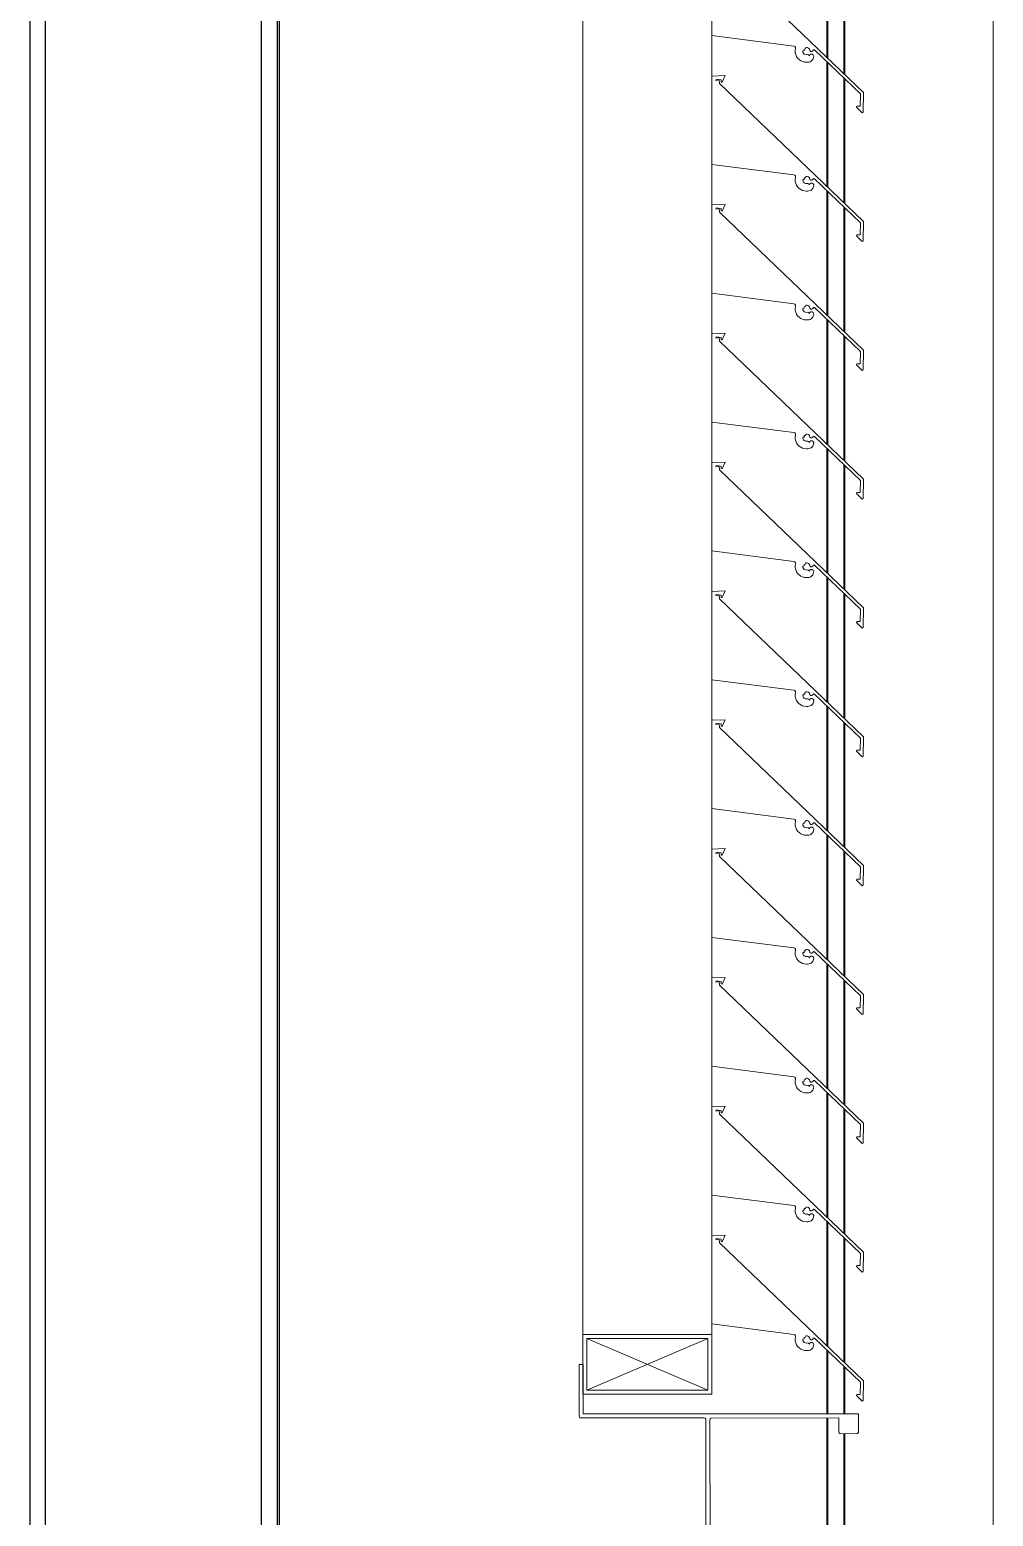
# Model space of a CAD drawing. Header units: millimetres. Extents: x -220592 to 404889, y -217665 to 38245.
# Drawn here: x 36473 to 36960, y -34621 to -33871 of the extents above; entities that cross this region are included whole.
import ezdxf

# ---------------------------------------------------------------- set-up
doc = ezdxf.new("R2010")
doc.units = ezdxf.units.MM
doc.set_wipeout_variables(frame=1)
doc.linetypes.add('XKITLINE00', pattern=[0])
for name, color, linetype in [('000 - 0_HIDE_OBJ_FRAMING_DEF_SUB_1', 7, 'Continuous'), ('000 - STRUCTURE_STEEL_FRAMING_SUB_COLOR_1', 7, 'Continuous'), ('000 - STRUCTURE_STEEL_FRAMING_SUB_COLOR_2', 7, 'Continuous'), ('000 - STRUCTURE_STEEL_FRAMING_WIPEOUT_', 7, 'Continuous')]:
    doc.layers.add(name, color=color, linetype=linetype)
doc.layers.add('Part', color=7, linetype='Continuous', lineweight=0)

# ---------------------------------------------------------------- blocks, each defined once
blk = doc.blocks.new('*A14417')
at = {"layer": 'Part', "color": 7, "linetype": 'XKITLINE00', "lineweight": 0}
for p, q in [((-81.668236, 173.956123), (-81.668243, 173.510453)), ((-81.60055, 173.958745), (-81.668236, 173.956123)), ((-81.648356, 173.934428), (-81.64632, 173.941001)), ((-81.63134, 173.937332), (-81.648356, 173.934428)), ((-81.64632, 173.941001), (-81.621337, 173.937861)), ((-81.628443, 173.918789), (-81.63134, 173.937332)), ((-81.621337, 173.937861), (-81.621208, 173.92567)), ((-81.621208, 173.92567), (-81.616085, 173.925258)), ((-81.616085, 173.925258), (-81.60055, 173.958745)), ((-80.903321, 173.222543), (-81.628443, 173.918789)), ((-81.668243, 173.510453), (-81.254237, 173.457423)), ((-81.254237, 173.457423), (-81.249162, 173.455233)), ((-81.249162, 173.455233), (-81.246025, 173.450681)), ((-81.245786, 173.445159), (-81.247272, 173.435025)), ((-81.247272, 173.435025), (-81.246897, 173.424789)), ((-81.246897, 173.424789), (-81.244674, 173.41479)), ((-81.246025, 173.450681), (-81.245786, 173.445159)), ((-81.244674, 173.41479), (-81.240676, 173.40536)), ((-81.240676, 173.40536), (-81.235036, 173.39681)), ((-81.209279, 173.433625), (-81.201573, 173.434731)), ((-81.20871, 173.427141), (-81.209279, 173.433625)), ((-81.205908, 173.421267), (-81.20871, 173.427141)), ((-81.201226, 173.416745), (-81.205908, 173.421267)), ((-81.202743, 173.441791), (-81.195578, 173.442735)), ((-81.201573, 173.434731), (-81.202743, 173.441791)), ((-81.195258, 173.414147), (-81.201226, 173.416745)), ((-81.195578, 173.442735), (-81.193256, 173.450125)), ((-81.188758, 173.413803), (-81.195258, 173.414147)), ((-81.193256, 173.450125), (-81.186584, 173.449703)), ((-81.18284, 173.414708), (-81.188758, 173.413803)), ((-81.186584, 173.449703), (-81.180508, 173.446913)), ((-81.178029, 173.412301), (-81.18284, 173.414708)), ((-81.180508, 173.446913), (-81.175841, 173.442126)), ((-81.175999, 173.40732), (-81.178029, 173.412301)), ((-81.173057, 173.412792), (-81.175999, 173.40732)), ((-81.175841, 173.442126), (-81.172727, 173.434553)), ((-81.1679, 173.41601), (-81.173057, 173.412792)), ((-81.172727, 173.434553), (-81.168544, 173.430396)), ((-81.168544, 173.430396), (-81.16265, 173.43019)), ((-81.161823, 173.415998), (-81.1679, 173.41601)), ((-81.16265, 173.43019), (-81.158186, 173.434044)), ((-81.156679, 173.412761), (-81.161823, 173.415998)), ((-81.158186, 173.434044), (-81.154531, 173.438671)), ((-81.154039, 173.407287), (-81.156679, 173.412761)), ((-81.154535, 173.399517), (-81.154039, 173.407287)), ((-81.154531, 173.438671), (-81.149372, 173.437579)), ((-81.149372, 173.437579), (-80.918356, 173.216176)), ((-81.235036, 173.39681), (-81.22794, 173.389423)), ((-81.22794, 173.389423), (-81.219624, 173.383445)), ((-81.219624, 173.383445), (-81.210361, 173.379072)), ((-81.210361, 173.379072), (-81.20046, 173.376449)), ((-81.20046, 173.376449), (-81.190247, 173.375664)), ((-81.190247, 173.375664), (-81.183448, 173.375762)), ((-81.183448, 173.375762), (-81.17772, 173.376398)), ((-81.17772, 173.376398), (-81.172219, 173.378117)), ((-81.172219, 173.378117), (-81.167149, 173.380857)), ((-81.167149, 173.380857), (-81.162695, 173.384515)), ((-81.162695, 173.384515), (-81.159024, 173.388958)), ((-81.159024, 173.388958), (-81.15627, 173.394021)), ((-81.15627, 173.394021), (-81.154535, 173.399517)), ((-80.918356, 173.216176), (-80.918699, 173.15483)), ((-80.903874, 173.123392), (-80.903321, 173.222543)), ((-80.936119, 173.154733), (-80.937204, 173.149812)), ((-80.937204, 173.149812), (-80.908555, 173.120923)), ((-80.918699, 173.15483), (-80.936119, 173.154733)), ((-80.908555, 173.120923), (-80.903874, 173.123392))]:
    blk.add_line(p, q, dxfattribs=at)
blk = doc.blocks.new('*A14418')
at = {"layer": 'Part', "color": 7, "linetype": 'XKITLINE00', "lineweight": 0}
for p, q in [((-81.668236, 174.606123), (-81.668243, 174.160453)), ((-81.60055, 174.608745), (-81.668236, 174.606123)), ((-81.616085, 174.575258), (-81.60055, 174.608745)), ((-81.648356, 174.584428), (-81.64632, 174.591001)), ((-81.63134, 174.587332), (-81.648356, 174.584428)), ((-81.64632, 174.591001), (-81.621337, 174.587861)), ((-81.628443, 174.568789), (-81.63134, 174.587332)), ((-80.903321, 173.872543), (-81.628443, 174.568789)), ((-81.621337, 174.587861), (-81.621208, 174.57567)), ((-81.621208, 174.57567), (-81.616085, 174.575258)), ((-81.668243, 174.160453), (-81.254237, 174.107423)), ((-81.254237, 174.107423), (-81.249162, 174.105233)), ((-81.249162, 174.105233), (-81.246025, 174.100681)), ((-81.245786, 174.095159), (-81.247272, 174.085025)), ((-81.247272, 174.085025), (-81.246897, 174.074789)), ((-81.246025, 174.100681), (-81.245786, 174.095159)), ((-81.209279, 174.083625), (-81.201573, 174.084731)), ((-81.20871, 174.077141), (-81.209279, 174.083625)), ((-81.205908, 174.071267), (-81.20871, 174.077141)), ((-81.202743, 174.091791), (-81.195578, 174.092735)), ((-81.201573, 174.084731), (-81.202743, 174.091791)), ((-81.195578, 174.092735), (-81.193256, 174.100125)), ((-81.193256, 174.100125), (-81.186584, 174.099703)), ((-81.186584, 174.099703), (-81.180508, 174.096913)), ((-81.180508, 174.096913), (-81.175841, 174.092126)), ((-81.175841, 174.092126), (-81.172727, 174.084553)), ((-81.172727, 174.084553), (-81.168544, 174.080396)), ((-81.168544, 174.080396), (-81.16265, 174.08019)), ((-81.16265, 174.08019), (-81.158186, 174.084044)), ((-81.158186, 174.084044), (-81.154531, 174.088671)), ((-81.154531, 174.088671), (-81.149372, 174.087579)), ((-81.149372, 174.087579), (-80.918356, 173.866176)), ((-81.246897, 174.074789), (-81.244674, 174.06479)), ((-81.244674, 174.06479), (-81.240676, 174.05536)), ((-81.240676, 174.05536), (-81.235036, 174.04681)), ((-81.235036, 174.04681), (-81.22794, 174.039423)), ((-81.22794, 174.039423), (-81.219624, 174.033445)), ((-81.219624, 174.033445), (-81.210361, 174.029072)), ((-81.210361, 174.029072), (-81.20046, 174.026449)), ((-81.201226, 174.066745), (-81.205908, 174.071267)), ((-81.195258, 174.064147), (-81.201226, 174.066745)), ((-81.20046, 174.026449), (-81.190247, 174.025664)), ((-81.188758, 174.063803), (-81.195258, 174.064147)), ((-81.190247, 174.025664), (-81.183448, 174.025762)), ((-81.18284, 174.064708), (-81.188758, 174.063803)), ((-81.183448, 174.025762), (-81.17772, 174.026398)), ((-81.178029, 174.062301), (-81.18284, 174.064708)), ((-81.175999, 174.05732), (-81.178029, 174.062301)), ((-81.17772, 174.026398), (-81.172219, 174.028117)), ((-81.173057, 174.062792), (-81.175999, 174.05732)), ((-81.1679, 174.06601), (-81.173057, 174.062792)), ((-81.172219, 174.028117), (-81.167149, 174.030857)), ((-81.161823, 174.065998), (-81.1679, 174.06601)), ((-81.167149, 174.030857), (-81.162695, 174.034515)), ((-81.162695, 174.034515), (-81.159024, 174.038958)), ((-81.156679, 174.062761), (-81.161823, 174.065998)), ((-81.159024, 174.038958), (-81.15627, 174.044021)), ((-81.154039, 174.057287), (-81.156679, 174.062761)), ((-81.15627, 174.044021), (-81.154535, 174.049517)), ((-81.154535, 174.049517), (-81.154039, 174.057287)), ((-80.918356, 173.866176), (-80.918699, 173.80483)), ((-80.903874, 173.773392), (-80.903321, 173.872543)), ((-80.936119, 173.804733), (-80.937204, 173.799812)), ((-80.937204, 173.799812), (-80.908555, 173.770923)), ((-80.918699, 173.80483), (-80.936119, 173.804733)), ((-80.908555, 173.770923), (-80.903874, 173.773392))]:
    blk.add_line(p, q, dxfattribs=at)
blk = doc.blocks.new('*A14419')
at = {"layer": 'Part', "color": 7, "linetype": 'XKITLINE00', "lineweight": 0}
for p, q in [((-81.668236, 175.256123), (-81.668243, 174.810453)), ((-81.60055, 175.258745), (-81.668236, 175.256123)), ((-81.648356, 175.234428), (-81.64632, 175.241001)), ((-81.63134, 175.237332), (-81.648356, 175.234428)), ((-81.64632, 175.241001), (-81.621337, 175.237861)), ((-81.628443, 175.218789), (-81.63134, 175.237332)), ((-80.903321, 174.522543), (-81.628443, 175.218789)), ((-81.621337, 175.237861), (-81.621208, 175.22567)), ((-81.621208, 175.22567), (-81.616085, 175.225258)), ((-81.616085, 175.225258), (-81.60055, 175.258745)), ((-81.668243, 174.810453), (-81.254237, 174.757423)), ((-81.254237, 174.757423), (-81.249162, 174.755233)), ((-81.249162, 174.755233), (-81.246025, 174.750681)), ((-81.246025, 174.750681), (-81.245786, 174.745159)), ((-81.195578, 174.742735), (-81.193256, 174.750125)), ((-81.193256, 174.750125), (-81.186584, 174.749703)), ((-81.245786, 174.745159), (-81.247272, 174.735025)), ((-81.247272, 174.735025), (-81.246897, 174.724789)), ((-81.246897, 174.724789), (-81.244674, 174.71479)), ((-81.244674, 174.71479), (-81.240676, 174.70536)), ((-81.240676, 174.70536), (-81.235036, 174.69681)), ((-81.235036, 174.69681), (-81.22794, 174.689423)), ((-81.22794, 174.689423), (-81.219624, 174.683445)), ((-81.219624, 174.683445), (-81.210361, 174.679072)), ((-81.210361, 174.679072), (-81.20046, 174.676449)), ((-81.209279, 174.733625), (-81.201573, 174.734731)), ((-81.20871, 174.727141), (-81.209279, 174.733625)), ((-81.205908, 174.721267), (-81.20871, 174.727141)), ((-81.201226, 174.716745), (-81.205908, 174.721267)), ((-81.202743, 174.741791), (-81.195578, 174.742735)), ((-81.201573, 174.734731), (-81.202743, 174.741791)), ((-81.195258, 174.714147), (-81.201226, 174.716745)), ((-81.20046, 174.676449), (-81.190247, 174.675664)), ((-81.188758, 174.713803), (-81.195258, 174.714147)), ((-81.190247, 174.675664), (-81.183448, 174.675762)), ((-81.18284, 174.714708), (-81.188758, 174.713803)), ((-81.186584, 174.749703), (-81.180508, 174.746913)), ((-81.183448, 174.675762), (-81.17772, 174.676398)), ((-81.178029, 174.712301), (-81.18284, 174.714708)), ((-81.180508, 174.746913), (-81.175841, 174.742126)), ((-81.175999, 174.70732), (-81.178029, 174.712301)), ((-81.17772, 174.676398), (-81.172219, 174.678117)), ((-81.173057, 174.712792), (-81.175999, 174.70732)), ((-81.175841, 174.742126), (-81.172727, 174.734553)), ((-81.1679, 174.71601), (-81.173057, 174.712792)), ((-81.172727, 174.734553), (-81.168544, 174.730396)), ((-81.172219, 174.678117), (-81.167149, 174.680857)), ((-81.168544, 174.730396), (-81.16265, 174.73019)), ((-81.161823, 174.715998), (-81.1679, 174.71601)), ((-81.167149, 174.680857), (-81.162695, 174.684515)), ((-81.162695, 174.684515), (-81.159024, 174.688958)), ((-81.16265, 174.73019), (-81.158186, 174.734044)), ((-81.156679, 174.712761), (-81.161823, 174.715998)), ((-81.159024, 174.688958), (-81.15627, 174.694021)), ((-81.158186, 174.734044), (-81.154531, 174.738671)), ((-81.154039, 174.707287), (-81.156679, 174.712761)), ((-81.15627, 174.694021), (-81.154535, 174.699517)), ((-81.154535, 174.699517), (-81.154039, 174.707287)), ((-81.154531, 174.738671), (-81.149372, 174.737579)), ((-81.149372, 174.737579), (-80.918356, 174.516176)), ((-80.936119, 174.454733), (-80.937204, 174.449812)), ((-80.918699, 174.45483), (-80.936119, 174.454733)), ((-80.918356, 174.516176), (-80.918699, 174.45483)), ((-80.903874, 174.423392), (-80.903321, 174.522543)), ((-80.937204, 174.449812), (-80.908555, 174.420923)), ((-80.908555, 174.420923), (-80.903874, 174.423392))]:
    blk.add_line(p, q, dxfattribs=at)
blk = doc.blocks.new('*A14420')
at = {"layer": 'Part', "color": 7, "linetype": 'XKITLINE00', "lineweight": 0}
for p, q in [((-81.668236, 175.906123), (-81.668243, 175.460453)), ((-81.60055, 175.908745), (-81.668236, 175.906123)), ((-81.648356, 175.884428), (-81.64632, 175.891001)), ((-81.63134, 175.887332), (-81.648356, 175.884428)), ((-81.64632, 175.891001), (-81.621337, 175.887861)), ((-81.628443, 175.868789), (-81.63134, 175.887332)), ((-81.621337, 175.887861), (-81.621208, 175.87567)), ((-81.621208, 175.87567), (-81.616085, 175.875258)), ((-81.616085, 175.875258), (-81.60055, 175.908745)), ((-80.903321, 175.172543), (-81.628443, 175.868789)), ((-81.668243, 175.460453), (-81.254237, 175.407423)), ((-81.254237, 175.407423), (-81.249162, 175.405233)), ((-81.249162, 175.405233), (-81.246025, 175.400681)), ((-81.245786, 175.395159), (-81.247272, 175.385025)), ((-81.247272, 175.385025), (-81.246897, 175.374789)), ((-81.246897, 175.374789), (-81.244674, 175.36479)), ((-81.246025, 175.400681), (-81.245786, 175.395159)), ((-81.244674, 175.36479), (-81.240676, 175.35536)), ((-81.240676, 175.35536), (-81.235036, 175.34681)), ((-81.209279, 175.383625), (-81.201573, 175.384731)), ((-81.20871, 175.377141), (-81.209279, 175.383625)), ((-81.205908, 175.371267), (-81.20871, 175.377141)), ((-81.201226, 175.366745), (-81.205908, 175.371267)), ((-81.202743, 175.391791), (-81.195578, 175.392735)), ((-81.201573, 175.384731), (-81.202743, 175.391791)), ((-81.195258, 175.364147), (-81.201226, 175.366745)), ((-81.195578, 175.392735), (-81.193256, 175.400125)), ((-81.188758, 175.363803), (-81.195258, 175.364147)), ((-81.193256, 175.400125), (-81.186584, 175.399703)), ((-81.18284, 175.364708), (-81.188758, 175.363803)), ((-81.186584, 175.399703), (-81.180508, 175.396913)), ((-81.178029, 175.362301), (-81.18284, 175.364708)), ((-81.180508, 175.396913), (-81.175841, 175.392126)), ((-81.175999, 175.35732), (-81.178029, 175.362301)), ((-81.173057, 175.362792), (-81.175999, 175.35732)), ((-81.175841, 175.392126), (-81.172727, 175.384553)), ((-81.1679, 175.36601), (-81.173057, 175.362792)), ((-81.172727, 175.384553), (-81.168544, 175.380396)), ((-81.168544, 175.380396), (-81.16265, 175.38019)), ((-81.161823, 175.365998), (-81.1679, 175.36601)), ((-81.16265, 175.38019), (-81.158186, 175.384044)), ((-81.156679, 175.362761), (-81.161823, 175.365998)), ((-81.158186, 175.384044), (-81.154531, 175.388671)), ((-81.154039, 175.357287), (-81.156679, 175.362761)), ((-81.154535, 175.349517), (-81.154039, 175.357287)), ((-81.154531, 175.388671), (-81.149372, 175.387579)), ((-81.149372, 175.387579), (-80.918356, 175.166176)), ((-81.235036, 175.34681), (-81.22794, 175.339423)), ((-81.22794, 175.339423), (-81.219624, 175.333445)), ((-81.219624, 175.333445), (-81.210361, 175.329072)), ((-81.210361, 175.329072), (-81.20046, 175.326449)), ((-81.20046, 175.326449), (-81.190247, 175.325664)), ((-81.190247, 175.325664), (-81.183448, 175.325762)), ((-81.183448, 175.325762), (-81.17772, 175.326398)), ((-81.17772, 175.326398), (-81.172219, 175.328117)), ((-81.172219, 175.328117), (-81.167149, 175.330857)), ((-81.167149, 175.330857), (-81.162695, 175.334515)), ((-81.162695, 175.334515), (-81.159024, 175.338958)), ((-81.159024, 175.338958), (-81.15627, 175.344021)), ((-81.15627, 175.344021), (-81.154535, 175.349517)), ((-80.918356, 175.166176), (-80.918699, 175.10483)), ((-80.903874, 175.073392), (-80.903321, 175.172543)), ((-80.936119, 175.104733), (-80.937204, 175.099812)), ((-80.937204, 175.099812), (-80.908555, 175.070923)), ((-80.918699, 175.10483), (-80.936119, 175.104733)), ((-80.908555, 175.070923), (-80.903874, 175.073392))]:
    blk.add_line(p, q, dxfattribs=at)
blk = doc.blocks.new('*A14421')
at = {"layer": 'Part', "color": 7, "linetype": 'XKITLINE00', "lineweight": 0}
for p, q in [((-81.668236, 176.556123), (-81.668243, 176.110453)), ((-81.60055, 176.558745), (-81.668236, 176.556123)), ((-81.616085, 176.525258), (-81.60055, 176.558745)), ((-81.648356, 176.534428), (-81.64632, 176.541001)), ((-81.63134, 176.537332), (-81.648356, 176.534428)), ((-81.64632, 176.541001), (-81.621337, 176.537861)), ((-81.628443, 176.518789), (-81.63134, 176.537332)), ((-80.903321, 175.822543), (-81.628443, 176.518789)), ((-81.621337, 176.537861), (-81.621208, 176.52567)), ((-81.621208, 176.52567), (-81.616085, 176.525258)), ((-81.668243, 176.110453), (-81.254237, 176.057423)), ((-81.254237, 176.057423), (-81.249162, 176.055233)), ((-81.249162, 176.055233), (-81.246025, 176.050681)), ((-81.245786, 176.045159), (-81.247272, 176.035025)), ((-81.247272, 176.035025), (-81.246897, 176.024789)), ((-81.246025, 176.050681), (-81.245786, 176.045159)), ((-81.209279, 176.033625), (-81.201573, 176.034731)), ((-81.20871, 176.027141), (-81.209279, 176.033625)), ((-81.205908, 176.021267), (-81.20871, 176.027141)), ((-81.202743, 176.041791), (-81.195578, 176.042735)), ((-81.201573, 176.034731), (-81.202743, 176.041791)), ((-81.195578, 176.042735), (-81.193256, 176.050125)), ((-81.193256, 176.050125), (-81.186584, 176.049703)), ((-81.186584, 176.049703), (-81.180508, 176.046913)), ((-81.180508, 176.046913), (-81.175841, 176.042126)), ((-81.175841, 176.042126), (-81.172727, 176.034553)), ((-81.172727, 176.034553), (-81.168544, 176.030396)), ((-81.168544, 176.030396), (-81.16265, 176.03019)), ((-81.16265, 176.03019), (-81.158186, 176.034044)), ((-81.158186, 176.034044), (-81.154531, 176.038671)), ((-81.154531, 176.038671), (-81.149372, 176.037579)), ((-81.149372, 176.037579), (-80.918356, 175.816176)), ((-81.246897, 176.024789), (-81.244674, 176.01479)), ((-81.244674, 176.01479), (-81.240676, 176.00536)), ((-81.240676, 176.00536), (-81.235036, 175.99681)), ((-81.235036, 175.99681), (-81.22794, 175.989423)), ((-81.22794, 175.989423), (-81.219624, 175.983445)), ((-81.219624, 175.983445), (-81.210361, 175.979072)), ((-81.210361, 175.979072), (-81.20046, 175.976449)), ((-81.201226, 176.016745), (-81.205908, 176.021267)), ((-81.195258, 176.014147), (-81.201226, 176.016745)), ((-81.20046, 175.976449), (-81.190247, 175.975664)), ((-81.188758, 176.013803), (-81.195258, 176.014147)), ((-81.190247, 175.975664), (-81.183448, 175.975762)), ((-81.18284, 176.014708), (-81.188758, 176.013803)), ((-81.183448, 175.975762), (-81.17772, 175.976398)), ((-81.178029, 176.012301), (-81.18284, 176.014708)), ((-81.175999, 176.00732), (-81.178029, 176.012301)), ((-81.17772, 175.976398), (-81.172219, 175.978117)), ((-81.173057, 176.012792), (-81.175999, 176.00732)), ((-81.1679, 176.01601), (-81.173057, 176.012792)), ((-81.172219, 175.978117), (-81.167149, 175.980857)), ((-81.161823, 176.015998), (-81.1679, 176.01601)), ((-81.167149, 175.980857), (-81.162695, 175.984515)), ((-81.162695, 175.984515), (-81.159024, 175.988958)), ((-81.156679, 176.012761), (-81.161823, 176.015998)), ((-81.159024, 175.988958), (-81.15627, 175.994021)), ((-81.154039, 176.007287), (-81.156679, 176.012761)), ((-81.15627, 175.994021), (-81.154535, 175.999517)), ((-81.154535, 175.999517), (-81.154039, 176.007287)), ((-80.918356, 175.816176), (-80.918699, 175.75483)), ((-80.903874, 175.723392), (-80.903321, 175.822543)), ((-80.936119, 175.754733), (-80.937204, 175.749812)), ((-80.937204, 175.749812), (-80.908555, 175.720923)), ((-80.918699, 175.75483), (-80.936119, 175.754733)), ((-80.908555, 175.720923), (-80.903874, 175.723392))]:
    blk.add_line(p, q, dxfattribs=at)
blk = doc.blocks.new('*A14452')
at = {"layer": 'Part', "color": 7, "linetype": 'XKITLINE00', "lineweight": 0}
for p, q in [((-82.317761, 169.40603), (-82.337761, 169.406027)), ((-82.337761, 169.406027), (-82.337716, 169.146027)), ((-82.317717, 169.15603), (-82.317761, 169.40603)), ((-82.337716, 169.146027), (-82.336029, 169.140471)), ((-82.336029, 169.140471), (-82.331541, 169.136789)), ((-82.331541, 169.136789), (-81.707714, 169.136137)), ((-80.927717, 169.156273), (-82.317717, 169.15603)), ((-81.707714, 169.136137), (-81.702158, 169.134452)), ((-81.702158, 169.134452), (-81.698474, 169.129965)), ((-81.698474, 169.129965), (-81.697712, 169.126138)), ((-81.697548, 168.186138), (-81.697712, 169.126138)), ((-81.677712, 169.126142), (-81.676028, 169.131698)), ((-81.676786, 168.182315), (-81.677712, 169.126142)), ((-81.676028, 169.131698), (-81.671541, 169.135382)), ((-81.671541, 169.135382), (-81.027714, 169.136255)), ((-81.027714, 169.136255), (-81.027702, 169.066255)), ((-80.928462, 169.062446), (-80.927717, 169.156273)), ((-81.027702, 169.066255), (-81.026015, 169.0607)), ((-81.026015, 169.0607), (-81.021527, 169.057018)), ((-81.021527, 169.057018), (-80.9377, 169.056271)), ((-80.9377, 169.056271), (-80.932145, 169.057957)), ((-80.932145, 169.057957), (-80.928462, 169.062446)), ((-81.026798, 168.250082), (-81.027546, 168.176255)), ((-81.023116, 168.254571), (-81.026798, 168.250082)), ((-81.01756, 168.256257), (-81.023116, 168.254571)), ((-80.933733, 168.25551), (-81.01756, 168.256257)), ((-80.929245, 168.251828), (-80.933733, 168.25551)), ((-80.927559, 168.246273), (-80.929245, 168.251828)), ((-80.927543, 168.156273), (-80.927559, 168.246273)), ((-82.336784, 168.169854), (-82.337499, 167.906027)), ((-82.333102, 168.174342), (-82.336784, 168.169854)), ((-82.327546, 168.176028), (-82.333102, 168.174342)), ((-81.70372, 168.176899), (-82.327546, 168.176028)), ((-82.317543, 168.15603), (-80.927543, 168.156273)), ((-82.317499, 167.90603), (-82.317543, 168.15603)), ((-81.699232, 168.180582), (-81.70372, 168.176899)), ((-81.697548, 168.186138), (-81.699232, 168.180582)), ((-81.673102, 168.177828), (-81.676786, 168.182315)), ((-81.667546, 168.176144), (-81.673102, 168.177828)), ((-81.027546, 168.176255), (-81.667546, 168.176144)), ((-82.337499, 167.906027), (-82.317499, 167.90603))]:
    blk.add_line(p, q, dxfattribs=at)
blk = doc.blocks.new('*A14454')
at = {"layer": 'Part', "color": 7, "linetype": 'XKITLINE00', "lineweight": 0}
for p, q in [((-81.668045, 169.556249), (-82.318045, 169.556249)), ((-82.318045, 169.556249), (-82.318045, 169.256249)), ((-82.298045, 169.276249), (-81.688045, 169.536249)), ((-82.298045, 169.536249), (-81.688045, 169.276249)), ((-82.298045, 169.276249), (-82.298045, 169.536249)), ((-82.298045, 169.536249), (-81.688045, 169.536249)), ((-81.688045, 169.536249), (-81.688045, 169.276249)), ((-81.668045, 169.256249), (-81.668045, 169.556249)), ((-81.688045, 169.276249), (-82.298045, 169.276249)), ((-82.318045, 169.256249), (-81.668045, 169.256249))]:
    blk.add_line(p, q, dxfattribs=at)
blk = doc.blocks.new('*A14457')
at = {"layer": 'Part', "color": 7, "linetype": 'XKITLINE00', "lineweight": 0}
for p, q in [((-81.087973, 176.649842), (-81.087973, 177.132111)), ((-81.081868, 176.64398), (-81.081868, 177.132111)), ((-80.398146, 177.032111), (-80.398146, 177.132111)), ((-80.32794, 177.032111), (-80.32794, 177.132111)), ((-80.263061, 177.032111), (-80.263061, 177.132111)), ((-81.002505, 176.567777), (-81.002505, 177.032111)), ((-80.9964, 177.032111), (-81.002505, 177.032111)), ((-80.9964, 176.561916), (-80.9964, 177.032111)), ((-80.9964, 177.032111), (-80.91965, 177.032111)), ((-80.903826, 177.032111), (-80.247799, 177.032111)), ((-80.247799, 164.232111), (-80.247799, 177.032111)), ((-81.087973, 175.999842), (-81.087973, 176.628735)), ((-81.081868, 175.99398), (-81.081868, 176.622884)), ((-81.002505, 175.917777), (-81.002505, 176.546823)), ((-80.9964, 175.911916), (-80.9964, 176.540973)), ((-81.087973, 175.349842), (-81.087973, 175.978735)), ((-81.081868, 175.34398), (-81.081868, 175.972884)), ((-81.002505, 175.267777), (-81.002505, 175.896823)), ((-80.9964, 175.261916), (-80.9964, 175.890973)), ((-81.087973, 174.699842), (-81.087973, 175.328735)), ((-81.081868, 174.69398), (-81.081868, 175.322884)), ((-81.002505, 174.617777), (-81.002505, 175.246823)), ((-80.9964, 174.611916), (-80.9964, 175.240973)), ((-81.087973, 174.049842), (-81.087973, 174.678735)), ((-81.081868, 174.04398), (-81.081868, 174.672884)), ((-81.002505, 173.967777), (-81.002505, 174.596823)), ((-80.9964, 173.961916), (-80.9964, 174.590973)), ((-81.087973, 173.399842), (-81.087973, 174.028735)), ((-81.081868, 173.39398), (-81.081868, 174.022884)), ((-81.002505, 173.317777), (-81.002505, 173.946823)), ((-80.9964, 173.311916), (-80.9964, 173.940973)), ((-81.087973, 172.749842), (-81.087973, 173.378735)), ((-81.081868, 172.74398), (-81.081868, 173.372884)), ((-81.002505, 172.667777), (-81.002505, 173.296823)), ((-80.9964, 172.661916), (-80.9964, 173.290973)), ((-81.087973, 172.099842), (-81.087973, 172.728735)), ((-81.081868, 172.09398), (-81.081868, 172.722884)), ((-81.002505, 172.017777), (-81.002505, 172.646823)), ((-80.9964, 172.011916), (-80.9964, 172.640973)), ((-81.087973, 171.449842), (-81.087973, 172.078735)), ((-81.081868, 171.44398), (-81.081868, 172.072884)), ((-81.002505, 171.367777), (-81.002505, 171.996823)), ((-80.9964, 171.361916), (-80.9964, 171.990973)), ((-81.087973, 170.799842), (-81.087973, 171.428735)), ((-81.081868, 170.79398), (-81.081868, 171.422884)), ((-81.002505, 170.717777), (-81.002505, 171.346823)), ((-80.9964, 170.711916), (-80.9964, 171.340973)), ((-81.087973, 170.149842), (-81.087973, 170.778735)), ((-81.081868, 170.14398), (-81.081868, 170.772884)), ((-81.002505, 170.067777), (-81.002505, 170.696823)), ((-80.9964, 170.061916), (-80.9964, 170.690973)), ((-81.087973, 169.499842), (-81.087973, 170.128735)), ((-81.081868, 169.49398), (-81.081868, 170.122884)), ((-81.002505, 169.417777), (-81.002505, 170.046823)), ((-80.9964, 169.411916), (-80.9964, 170.040973)), ((-81.087973, 169.156245), (-81.087973, 169.478735)), ((-81.081868, 169.156246), (-81.081868, 169.472884)), ((-81.002505, 169.15626), (-81.002505, 169.396823)), ((-80.9964, 169.156261), (-80.9964, 169.390973)), ((-81.087973, 168.176245), (-81.087973, 169.136174)), ((-81.081868, 168.176246), (-81.081868, 169.136182)), ((-81.002505, 168.256123), (-81.002505, 169.056848)), ((-80.9964, 168.256069), (-80.9964, 169.056794)), ((-81.087973, 167.499842), (-81.087973, 168.156245)), ((-81.081868, 167.49398), (-81.081868, 168.156246)), ((-81.002505, 167.417777), (-81.002505, 168.15626)), ((-80.9964, 167.411916), (-80.9964, 168.156261)), ((-81.087973, 166.849842), (-81.087973, 167.478735)), ((-81.081868, 166.84398), (-81.081868, 167.472884)), ((-81.002505, 166.767777), (-81.002505, 167.396823)), ((-80.9964, 166.761916), (-80.9964, 167.390973)), ((-81.087973, 166.199842), (-81.087973, 166.828735)), ((-81.081868, 166.19398), (-81.081868, 166.822884)), ((-81.002505, 166.117777), (-81.002505, 166.746823)), ((-80.9964, 166.111916), (-80.9964, 166.740973)), ((-81.087973, 165.549842), (-81.087973, 166.178735)), ((-81.081868, 165.54398), (-81.081868, 166.172884)), ((-81.002505, 165.467777), (-81.002505, 166.096823)), ((-80.9964, 165.461916), (-80.9964, 166.090973)), ((-81.087973, 164.899842), (-81.087973, 165.528735)), ((-81.081868, 164.89398), (-81.081868, 165.522884)), ((-81.002505, 164.817777), (-81.002505, 165.446823)), ((-80.9964, 164.811916), (-80.9964, 165.440973)), ((-81.087973, 164.249842), (-81.087973, 164.878735)), ((-81.081868, 164.24398), (-81.081868, 164.872884)), ((-81.002505, 164.232111), (-81.002505, 164.796823)), ((-80.9964, 164.232111), (-80.9964, 164.790973)), ((-81.087973, 164.132111), (-81.087973, 164.228735)), ((-81.081868, 164.132111), (-81.081868, 164.222884)), ((-81.002505, 164.232111), (-80.9964, 164.232111)), ((-80.9964, 164.232111), (-80.247799, 164.232111)), ((-80.398146, 164.132111), (-80.398146, 164.232111)), ((-80.32794, 164.132111), (-80.32794, 164.232111)), ((-80.263061, 164.132111), (-80.263061, 164.232111))]:
    blk.add_line(p, q, dxfattribs=at)
blk = doc.blocks.new('*A14458')
at = {"layer": 'Part', "color": 7, "linetype": 'XKITLINE00', "lineweight": 0}
for p, q in [((-82.318045, 169.556249), (-82.318045, 182.756135)), ((-81.668045, 182.406131), (-81.668045, 182.610427)), ((-81.668045, 181.756131), (-81.668045, 181.960427)), ((-81.668045, 181.106131), (-81.668045, 181.310427)), ((-81.668045, 180.456131), (-81.668045, 180.660427)), ((-81.668045, 179.806131), (-81.668045, 180.010427)), ((-81.668045, 179.156131), (-81.668045, 179.360427)), ((-81.668045, 178.506131), (-81.668045, 178.710427)), ((-81.668045, 177.856131), (-81.668045, 178.060427)), ((-81.668045, 177.206131), (-81.668045, 177.410427)), ((-81.668045, 176.556131), (-81.668045, 176.760427)), ((-81.668045, 175.906131), (-81.668045, 176.110427)), ((-81.668045, 175.256131), (-81.668045, 175.460427)), ((-81.668045, 174.606131), (-81.668045, 174.810427)), ((-81.668045, 173.956131), (-81.668045, 174.160427)), ((-81.668045, 173.306131), (-81.668045, 173.510427)), ((-81.668045, 172.656131), (-81.668045, 172.860427)), ((-81.668045, 172.006131), (-81.668045, 172.210427)), ((-81.668045, 171.356131), (-81.668045, 171.560427)), ((-81.668045, 170.706131), (-81.668045, 170.910427)), ((-81.668045, 170.056131), (-81.668045, 170.260427)), ((-81.668045, 169.556249), (-81.668045, 169.610427))]:
    blk.add_line(p, q, dxfattribs=at)
blk = doc.blocks.new('*A14600')
at = {"layer": 'Part', "color": 7, "linetype": 'XKITLINE00', "lineweight": 0}
for p, q in [((-81.668236, 173.306123), (-81.668243, 172.860453)), ((-81.60055, 173.308745), (-81.668236, 173.306123)), ((-81.648356, 173.284428), (-81.64632, 173.291001)), ((-81.63134, 173.287332), (-81.648356, 173.284428)), ((-81.64632, 173.291001), (-81.621337, 173.287861)), ((-81.628443, 173.268789), (-81.63134, 173.287332)), ((-80.903321, 172.572543), (-81.628443, 173.268789)), ((-81.621337, 173.287861), (-81.621208, 173.27567)), ((-81.621208, 173.27567), (-81.616085, 173.275258)), ((-81.616085, 173.275258), (-81.60055, 173.308745)), ((-81.668243, 172.860453), (-81.254237, 172.807423)), ((-81.254237, 172.807423), (-81.249162, 172.805233)), ((-81.249162, 172.805233), (-81.246025, 172.800681)), ((-81.246025, 172.800681), (-81.245786, 172.795159)), ((-81.195578, 172.792735), (-81.193256, 172.800125)), ((-81.193256, 172.800125), (-81.186584, 172.799703)), ((-81.245786, 172.795159), (-81.247272, 172.785025)), ((-81.247272, 172.785025), (-81.246897, 172.774789)), ((-81.246897, 172.774789), (-81.244674, 172.76479)), ((-81.244674, 172.76479), (-81.240676, 172.75536)), ((-81.240676, 172.75536), (-81.235036, 172.74681)), ((-81.235036, 172.74681), (-81.22794, 172.739423)), ((-81.22794, 172.739423), (-81.219624, 172.733445)), ((-81.219624, 172.733445), (-81.210361, 172.729072)), ((-81.210361, 172.729072), (-81.20046, 172.726449)), ((-81.209279, 172.783625), (-81.201573, 172.784731)), ((-81.20871, 172.777141), (-81.209279, 172.783625)), ((-81.205908, 172.771267), (-81.20871, 172.777141)), ((-81.201226, 172.766745), (-81.205908, 172.771267)), ((-81.202743, 172.791791), (-81.195578, 172.792735)), ((-81.201573, 172.784731), (-81.202743, 172.791791)), ((-81.195258, 172.764147), (-81.201226, 172.766745)), ((-81.20046, 172.726449), (-81.190247, 172.725664)), ((-81.188758, 172.763803), (-81.195258, 172.764147)), ((-81.190247, 172.725664), (-81.183448, 172.725762)), ((-81.18284, 172.764708), (-81.188758, 172.763803)), ((-81.186584, 172.799703), (-81.180508, 172.796913)), ((-81.183448, 172.725762), (-81.17772, 172.726398)), ((-81.178029, 172.762301), (-81.18284, 172.764708)), ((-81.180508, 172.796913), (-81.175841, 172.792126)), ((-81.175999, 172.75732), (-81.178029, 172.762301)), ((-81.17772, 172.726398), (-81.172219, 172.728117)), ((-81.173057, 172.762792), (-81.175999, 172.75732)), ((-81.175841, 172.792126), (-81.172727, 172.784553)), ((-81.1679, 172.76601), (-81.173057, 172.762792)), ((-81.172727, 172.784553), (-81.168544, 172.780396)), ((-81.172219, 172.728117), (-81.167149, 172.730857)), ((-81.168544, 172.780396), (-81.16265, 172.78019)), ((-81.161823, 172.765998), (-81.1679, 172.76601)), ((-81.167149, 172.730857), (-81.162695, 172.734515)), ((-81.162695, 172.734515), (-81.159024, 172.738958)), ((-81.16265, 172.78019), (-81.158186, 172.784044)), ((-81.156679, 172.762761), (-81.161823, 172.765998)), ((-81.159024, 172.738958), (-81.15627, 172.744021)), ((-81.158186, 172.784044), (-81.154531, 172.788671)), ((-81.154039, 172.757287), (-81.156679, 172.762761)), ((-81.15627, 172.744021), (-81.154535, 172.749517)), ((-81.154535, 172.749517), (-81.154039, 172.757287)), ((-81.154531, 172.788671), (-81.149372, 172.787579)), ((-81.149372, 172.787579), (-80.918356, 172.566176)), ((-80.936119, 172.504733), (-80.937204, 172.499812)), ((-80.918699, 172.50483), (-80.936119, 172.504733)), ((-80.918356, 172.566176), (-80.918699, 172.50483)), ((-80.903874, 172.473392), (-80.903321, 172.572543)), ((-80.937204, 172.499812), (-80.908555, 172.470923)), ((-80.908555, 172.470923), (-80.903874, 172.473392))]:
    blk.add_line(p, q, dxfattribs=at)
blk = doc.blocks.new('*A14601')
at = {"layer": 'Part', "color": 7, "linetype": 'XKITLINE00', "lineweight": 0}
for p, q in [((-81.668236, 172.656123), (-81.668243, 172.210453)), ((-81.60055, 172.658745), (-81.668236, 172.656123)), ((-81.616085, 172.625258), (-81.60055, 172.658745)), ((-81.648356, 172.634428), (-81.64632, 172.641001)), ((-81.63134, 172.637332), (-81.648356, 172.634428)), ((-81.64632, 172.641001), (-81.621337, 172.637861)), ((-81.628443, 172.618789), (-81.63134, 172.637332)), ((-80.903321, 171.922543), (-81.628443, 172.618789)), ((-81.621337, 172.637861), (-81.621208, 172.62567)), ((-81.621208, 172.62567), (-81.616085, 172.625258)), ((-81.668243, 172.210453), (-81.254237, 172.157423)), ((-81.254237, 172.157423), (-81.249162, 172.155233)), ((-81.249162, 172.155233), (-81.246025, 172.150681)), ((-81.245786, 172.145159), (-81.247272, 172.135025)), ((-81.247272, 172.135025), (-81.246897, 172.124789)), ((-81.246025, 172.150681), (-81.245786, 172.145159)), ((-81.209279, 172.133625), (-81.201573, 172.134731)), ((-81.20871, 172.127141), (-81.209279, 172.133625)), ((-81.205908, 172.121267), (-81.20871, 172.127141)), ((-81.202743, 172.141791), (-81.195578, 172.142735)), ((-81.201573, 172.134731), (-81.202743, 172.141791)), ((-81.195578, 172.142735), (-81.193256, 172.150125)), ((-81.193256, 172.150125), (-81.186584, 172.149703)), ((-81.186584, 172.149703), (-81.180508, 172.146913)), ((-81.180508, 172.146913), (-81.175841, 172.142126)), ((-81.175841, 172.142126), (-81.172727, 172.134553)), ((-81.172727, 172.134553), (-81.168544, 172.130396)), ((-81.168544, 172.130396), (-81.16265, 172.13019)), ((-81.16265, 172.13019), (-81.158186, 172.134044)), ((-81.158186, 172.134044), (-81.154531, 172.138671)), ((-81.154531, 172.138671), (-81.149372, 172.137579)), ((-81.149372, 172.137579), (-80.918356, 171.916176)), ((-81.246897, 172.124789), (-81.244674, 172.11479)), ((-81.244674, 172.11479), (-81.240676, 172.10536)), ((-81.240676, 172.10536), (-81.235036, 172.09681)), ((-81.235036, 172.09681), (-81.22794, 172.089423)), ((-81.22794, 172.089423), (-81.219624, 172.083445)), ((-81.219624, 172.083445), (-81.210361, 172.079072)), ((-81.210361, 172.079072), (-81.20046, 172.076449)), ((-81.201226, 172.116745), (-81.205908, 172.121267)), ((-81.195258, 172.114147), (-81.201226, 172.116745)), ((-81.20046, 172.076449), (-81.190247, 172.075664)), ((-81.188758, 172.113803), (-81.195258, 172.114147)), ((-81.190247, 172.075664), (-81.183448, 172.075762)), ((-81.18284, 172.114708), (-81.188758, 172.113803)), ((-81.183448, 172.075762), (-81.17772, 172.076398)), ((-81.178029, 172.112301), (-81.18284, 172.114708)), ((-81.175999, 172.10732), (-81.178029, 172.112301)), ((-81.17772, 172.076398), (-81.172219, 172.078117)), ((-81.173057, 172.112792), (-81.175999, 172.10732)), ((-81.1679, 172.11601), (-81.173057, 172.112792)), ((-81.172219, 172.078117), (-81.167149, 172.080857)), ((-81.161823, 172.115998), (-81.1679, 172.11601)), ((-81.167149, 172.080857), (-81.162695, 172.084515)), ((-81.162695, 172.084515), (-81.159024, 172.088958)), ((-81.156679, 172.112761), (-81.161823, 172.115998)), ((-81.159024, 172.088958), (-81.15627, 172.094021)), ((-81.154039, 172.107287), (-81.156679, 172.112761)), ((-81.15627, 172.094021), (-81.154535, 172.099517)), ((-81.154535, 172.099517), (-81.154039, 172.107287)), ((-80.918356, 171.916176), (-80.918699, 171.85483)), ((-80.903874, 171.823392), (-80.903321, 171.922543)), ((-80.936119, 171.854733), (-80.937204, 171.849812)), ((-80.937204, 171.849812), (-80.908555, 171.820923)), ((-80.918699, 171.85483), (-80.936119, 171.854733)), ((-80.908555, 171.820923), (-80.903874, 171.823392))]:
    blk.add_line(p, q, dxfattribs=at)
blk = doc.blocks.new('*A14602')
at = {"layer": 'Part', "color": 7, "linetype": 'XKITLINE00', "lineweight": 0}
for p, q in [((-81.668236, 172.006123), (-81.668243, 171.560453)), ((-81.60055, 172.008745), (-81.668236, 172.006123)), ((-81.648356, 171.984428), (-81.64632, 171.991001)), ((-81.63134, 171.987332), (-81.648356, 171.984428)), ((-81.64632, 171.991001), (-81.621337, 171.987861)), ((-81.628443, 171.968789), (-81.63134, 171.987332)), ((-81.621337, 171.987861), (-81.621208, 171.97567)), ((-81.621208, 171.97567), (-81.616085, 171.975258)), ((-81.616085, 171.975258), (-81.60055, 172.008745)), ((-80.903321, 171.272543), (-81.628443, 171.968789)), ((-81.668243, 171.560453), (-81.254237, 171.507423)), ((-81.254237, 171.507423), (-81.249162, 171.505233)), ((-81.249162, 171.505233), (-81.246025, 171.500681)), ((-81.245786, 171.495159), (-81.247272, 171.485025)), ((-81.247272, 171.485025), (-81.246897, 171.474789)), ((-81.246897, 171.474789), (-81.244674, 171.46479)), ((-81.246025, 171.500681), (-81.245786, 171.495159)), ((-81.244674, 171.46479), (-81.240676, 171.45536)), ((-81.240676, 171.45536), (-81.235036, 171.44681)), ((-81.209279, 171.483625), (-81.201573, 171.484731)), ((-81.20871, 171.477141), (-81.209279, 171.483625)), ((-81.205908, 171.471267), (-81.20871, 171.477141)), ((-81.201226, 171.466745), (-81.205908, 171.471267)), ((-81.202743, 171.491791), (-81.195578, 171.492735)), ((-81.201573, 171.484731), (-81.202743, 171.491791)), ((-81.195258, 171.464147), (-81.201226, 171.466745)), ((-81.195578, 171.492735), (-81.193256, 171.500125)), ((-81.188758, 171.463803), (-81.195258, 171.464147)), ((-81.193256, 171.500125), (-81.186584, 171.499703)), ((-81.18284, 171.464708), (-81.188758, 171.463803)), ((-81.186584, 171.499703), (-81.180508, 171.496913)), ((-81.178029, 171.462301), (-81.18284, 171.464708)), ((-81.180508, 171.496913), (-81.175841, 171.492126)), ((-81.175999, 171.45732), (-81.178029, 171.462301)), ((-81.173057, 171.462792), (-81.175999, 171.45732)), ((-81.175841, 171.492126), (-81.172727, 171.484553)), ((-81.1679, 171.46601), (-81.173057, 171.462792)), ((-81.172727, 171.484553), (-81.168544, 171.480396)), ((-81.168544, 171.480396), (-81.16265, 171.48019)), ((-81.161823, 171.465998), (-81.1679, 171.46601)), ((-81.16265, 171.48019), (-81.158186, 171.484044)), ((-81.156679, 171.462761), (-81.161823, 171.465998)), ((-81.158186, 171.484044), (-81.154531, 171.488671)), ((-81.154039, 171.457287), (-81.156679, 171.462761)), ((-81.154535, 171.449517), (-81.154039, 171.457287)), ((-81.154531, 171.488671), (-81.149372, 171.487579)), ((-81.149372, 171.487579), (-80.918356, 171.266176)), ((-81.235036, 171.44681), (-81.22794, 171.439423)), ((-81.22794, 171.439423), (-81.219624, 171.433445)), ((-81.219624, 171.433445), (-81.210361, 171.429072)), ((-81.210361, 171.429072), (-81.20046, 171.426449)), ((-81.20046, 171.426449), (-81.190247, 171.425664)), ((-81.190247, 171.425664), (-81.183448, 171.425762)), ((-81.183448, 171.425762), (-81.17772, 171.426398)), ((-81.17772, 171.426398), (-81.172219, 171.428117)), ((-81.172219, 171.428117), (-81.167149, 171.430857)), ((-81.167149, 171.430857), (-81.162695, 171.434515)), ((-81.162695, 171.434515), (-81.159024, 171.438958)), ((-81.159024, 171.438958), (-81.15627, 171.444021)), ((-81.15627, 171.444021), (-81.154535, 171.449517)), ((-80.918356, 171.266176), (-80.918699, 171.20483)), ((-80.903874, 171.173392), (-80.903321, 171.272543)), ((-80.936119, 171.204733), (-80.937204, 171.199812)), ((-80.937204, 171.199812), (-80.908555, 171.170923)), ((-80.918699, 171.20483), (-80.936119, 171.204733)), ((-80.908555, 171.170923), (-80.903874, 171.173392))]:
    blk.add_line(p, q, dxfattribs=at)
blk = doc.blocks.new('*A14603')
at = {"layer": 'Part', "color": 7, "linetype": 'XKITLINE00', "lineweight": 0}
for p, q in [((-81.668236, 171.356123), (-81.668243, 170.910453)), ((-81.60055, 171.358745), (-81.668236, 171.356123)), ((-81.648356, 171.334428), (-81.64632, 171.341001)), ((-81.63134, 171.337332), (-81.648356, 171.334428)), ((-81.64632, 171.341001), (-81.621337, 171.337861)), ((-81.628443, 171.318789), (-81.63134, 171.337332)), ((-80.903321, 170.622543), (-81.628443, 171.318789)), ((-81.621337, 171.337861), (-81.621208, 171.32567)), ((-81.621208, 171.32567), (-81.616085, 171.325258)), ((-81.616085, 171.325258), (-81.60055, 171.358745)), ((-81.668243, 170.910453), (-81.254237, 170.857423)), ((-81.254237, 170.857423), (-81.249162, 170.855233)), ((-81.249162, 170.855233), (-81.246025, 170.850681)), ((-81.246025, 170.850681), (-81.245786, 170.845159)), ((-81.195578, 170.842735), (-81.193256, 170.850125)), ((-81.193256, 170.850125), (-81.186584, 170.849703)), ((-81.245786, 170.845159), (-81.247272, 170.835025)), ((-81.247272, 170.835025), (-81.246897, 170.824789)), ((-81.246897, 170.824789), (-81.244674, 170.81479)), ((-81.244674, 170.81479), (-81.240676, 170.80536)), ((-81.240676, 170.80536), (-81.235036, 170.79681)), ((-81.235036, 170.79681), (-81.22794, 170.789423)), ((-81.22794, 170.789423), (-81.219624, 170.783445)), ((-81.219624, 170.783445), (-81.210361, 170.779072)), ((-81.210361, 170.779072), (-81.20046, 170.776449)), ((-81.209279, 170.833625), (-81.201573, 170.834731)), ((-81.20871, 170.827141), (-81.209279, 170.833625)), ((-81.205908, 170.821267), (-81.20871, 170.827141)), ((-81.201226, 170.816745), (-81.205908, 170.821267)), ((-81.202743, 170.841791), (-81.195578, 170.842735)), ((-81.201573, 170.834731), (-81.202743, 170.841791)), ((-81.195258, 170.814147), (-81.201226, 170.816745)), ((-81.20046, 170.776449), (-81.190247, 170.775664)), ((-81.188758, 170.813803), (-81.195258, 170.814147)), ((-81.190247, 170.775664), (-81.183448, 170.775762)), ((-81.18284, 170.814708), (-81.188758, 170.813803)), ((-81.186584, 170.849703), (-81.180508, 170.846913)), ((-81.183448, 170.775762), (-81.17772, 170.776398)), ((-81.178029, 170.812301), (-81.18284, 170.814708)), ((-81.180508, 170.846913), (-81.175841, 170.842126)), ((-81.175999, 170.80732), (-81.178029, 170.812301)), ((-81.17772, 170.776398), (-81.172219, 170.778117)), ((-81.173057, 170.812792), (-81.175999, 170.80732)), ((-81.175841, 170.842126), (-81.172727, 170.834553)), ((-81.1679, 170.81601), (-81.173057, 170.812792)), ((-81.172727, 170.834553), (-81.168544, 170.830396)), ((-81.172219, 170.778117), (-81.167149, 170.780857)), ((-81.168544, 170.830396), (-81.16265, 170.83019)), ((-81.161823, 170.815998), (-81.1679, 170.81601)), ((-81.167149, 170.780857), (-81.162695, 170.784515)), ((-81.162695, 170.784515), (-81.159024, 170.788958)), ((-81.16265, 170.83019), (-81.158186, 170.834044)), ((-81.156679, 170.812761), (-81.161823, 170.815998)), ((-81.159024, 170.788958), (-81.15627, 170.794021)), ((-81.158186, 170.834044), (-81.154531, 170.838671)), ((-81.154039, 170.807287), (-81.156679, 170.812761)), ((-81.15627, 170.794021), (-81.154535, 170.799517)), ((-81.154535, 170.799517), (-81.154039, 170.807287)), ((-81.154531, 170.838671), (-81.149372, 170.837579)), ((-81.149372, 170.837579), (-80.918356, 170.616176)), ((-80.936119, 170.554733), (-80.937204, 170.549812)), ((-80.918699, 170.55483), (-80.936119, 170.554733)), ((-80.918356, 170.616176), (-80.918699, 170.55483)), ((-80.903874, 170.523392), (-80.903321, 170.622543)), ((-80.937204, 170.549812), (-80.908555, 170.520923)), ((-80.908555, 170.520923), (-80.903874, 170.523392))]:
    blk.add_line(p, q, dxfattribs=at)
blk = doc.blocks.new('*A14604')
at = {"layer": 'Part', "color": 7, "linetype": 'XKITLINE00', "lineweight": 0}
for p, q in [((-81.668236, 170.706123), (-81.668243, 170.260453)), ((-81.60055, 170.708745), (-81.668236, 170.706123)), ((-81.616085, 170.675258), (-81.60055, 170.708745)), ((-81.648356, 170.684428), (-81.64632, 170.691001)), ((-81.63134, 170.687332), (-81.648356, 170.684428)), ((-81.64632, 170.691001), (-81.621337, 170.687861)), ((-81.628443, 170.668789), (-81.63134, 170.687332)), ((-80.903321, 169.972543), (-81.628443, 170.668789)), ((-81.621337, 170.687861), (-81.621208, 170.67567)), ((-81.621208, 170.67567), (-81.616085, 170.675258)), ((-81.668243, 170.260453), (-81.254237, 170.207423)), ((-81.254237, 170.207423), (-81.249162, 170.205233)), ((-81.249162, 170.205233), (-81.246025, 170.200681)), ((-81.245786, 170.195159), (-81.247272, 170.185025)), ((-81.247272, 170.185025), (-81.246897, 170.174789)), ((-81.246025, 170.200681), (-81.245786, 170.195159)), ((-81.209279, 170.183625), (-81.201573, 170.184731)), ((-81.20871, 170.177141), (-81.209279, 170.183625)), ((-81.205908, 170.171267), (-81.20871, 170.177141)), ((-81.202743, 170.191791), (-81.195578, 170.192735)), ((-81.201573, 170.184731), (-81.202743, 170.191791)), ((-81.195578, 170.192735), (-81.193256, 170.200125)), ((-81.193256, 170.200125), (-81.186584, 170.199703)), ((-81.186584, 170.199703), (-81.180508, 170.196913)), ((-81.180508, 170.196913), (-81.175841, 170.192126)), ((-81.175841, 170.192126), (-81.172727, 170.184553)), ((-81.172727, 170.184553), (-81.168544, 170.180396)), ((-81.168544, 170.180396), (-81.16265, 170.18019)), ((-81.16265, 170.18019), (-81.158186, 170.184044)), ((-81.158186, 170.184044), (-81.154531, 170.188671)), ((-81.154531, 170.188671), (-81.149372, 170.187579)), ((-81.149372, 170.187579), (-80.918356, 169.966176)), ((-81.246897, 170.174789), (-81.244674, 170.16479)), ((-81.244674, 170.16479), (-81.240676, 170.15536)), ((-81.240676, 170.15536), (-81.235036, 170.14681)), ((-81.235036, 170.14681), (-81.22794, 170.139423)), ((-81.22794, 170.139423), (-81.219624, 170.133445)), ((-81.219624, 170.133445), (-81.210361, 170.129072)), ((-81.210361, 170.129072), (-81.20046, 170.126449)), ((-81.201226, 170.166745), (-81.205908, 170.171267)), ((-81.195258, 170.164147), (-81.201226, 170.166745)), ((-81.20046, 170.126449), (-81.190247, 170.125664)), ((-81.188758, 170.163803), (-81.195258, 170.164147)), ((-81.190247, 170.125664), (-81.183448, 170.125762)), ((-81.18284, 170.164708), (-81.188758, 170.163803)), ((-81.183448, 170.125762), (-81.17772, 170.126398)), ((-81.178029, 170.162301), (-81.18284, 170.164708)), ((-81.175999, 170.15732), (-81.178029, 170.162301)), ((-81.17772, 170.126398), (-81.172219, 170.128117)), ((-81.173057, 170.162792), (-81.175999, 170.15732)), ((-81.1679, 170.16601), (-81.173057, 170.162792)), ((-81.172219, 170.128117), (-81.167149, 170.130857)), ((-81.161823, 170.165998), (-81.1679, 170.16601)), ((-81.167149, 170.130857), (-81.162695, 170.134515)), ((-81.162695, 170.134515), (-81.159024, 170.138958)), ((-81.156679, 170.162761), (-81.161823, 170.165998)), ((-81.159024, 170.138958), (-81.15627, 170.144021)), ((-81.154039, 170.157287), (-81.156679, 170.162761)), ((-81.15627, 170.144021), (-81.154535, 170.149517)), ((-81.154535, 170.149517), (-81.154039, 170.157287)), ((-80.918356, 169.966176), (-80.918699, 169.90483)), ((-80.903874, 169.873392), (-80.903321, 169.972543)), ((-80.936119, 169.904733), (-80.937204, 169.899812)), ((-80.937204, 169.899812), (-80.908555, 169.870923)), ((-80.918699, 169.90483), (-80.936119, 169.904733)), ((-80.908555, 169.870923), (-80.903874, 169.873392))]:
    blk.add_line(p, q, dxfattribs=at)
blk = doc.blocks.new('*A14605')
at = {"layer": 'Part', "color": 7, "linetype": 'XKITLINE00', "lineweight": 0}
for p, q in [((-81.668236, 170.056123), (-81.668243, 169.610453)), ((-81.60055, 170.058745), (-81.668236, 170.056123)), ((-81.648356, 170.034428), (-81.64632, 170.041001)), ((-81.63134, 170.037332), (-81.648356, 170.034428)), ((-81.64632, 170.041001), (-81.621337, 170.037861)), ((-81.628443, 170.018789), (-81.63134, 170.037332)), ((-81.621337, 170.037861), (-81.621208, 170.02567)), ((-81.621208, 170.02567), (-81.616085, 170.025258)), ((-81.616085, 170.025258), (-81.60055, 170.058745)), ((-80.903321, 169.322543), (-81.628443, 170.018789)), ((-81.668243, 169.610453), (-81.254237, 169.557423)), ((-81.254237, 169.557423), (-81.249162, 169.555233)), ((-81.249162, 169.555233), (-81.246025, 169.550681)), ((-81.245786, 169.545159), (-81.247272, 169.535025)), ((-81.247272, 169.535025), (-81.246897, 169.524789)), ((-81.246897, 169.524789), (-81.244674, 169.51479)), ((-81.246025, 169.550681), (-81.245786, 169.545159)), ((-81.244674, 169.51479), (-81.240676, 169.50536)), ((-81.240676, 169.50536), (-81.235036, 169.49681)), ((-81.209279, 169.533625), (-81.201573, 169.534731)), ((-81.20871, 169.527141), (-81.209279, 169.533625)), ((-81.205908, 169.521267), (-81.20871, 169.527141)), ((-81.201226, 169.516745), (-81.205908, 169.521267)), ((-81.202743, 169.541791), (-81.195578, 169.542735)), ((-81.201573, 169.534731), (-81.202743, 169.541791)), ((-81.195258, 169.514147), (-81.201226, 169.516745)), ((-81.195578, 169.542735), (-81.193256, 169.550125)), ((-81.188758, 169.513803), (-81.195258, 169.514147)), ((-81.193256, 169.550125), (-81.186584, 169.549703)), ((-81.18284, 169.514708), (-81.188758, 169.513803)), ((-81.186584, 169.549703), (-81.180508, 169.546913)), ((-81.178029, 169.512301), (-81.18284, 169.514708)), ((-81.180508, 169.546913), (-81.175841, 169.542126)), ((-81.175999, 169.50732), (-81.178029, 169.512301)), ((-81.173057, 169.512792), (-81.175999, 169.50732)), ((-81.175841, 169.542126), (-81.172727, 169.534553)), ((-81.1679, 169.51601), (-81.173057, 169.512792)), ((-81.172727, 169.534553), (-81.168544, 169.530396)), ((-81.168544, 169.530396), (-81.16265, 169.53019)), ((-81.161823, 169.515998), (-81.1679, 169.51601)), ((-81.16265, 169.53019), (-81.158186, 169.534044)), ((-81.156679, 169.512761), (-81.161823, 169.515998)), ((-81.158186, 169.534044), (-81.154531, 169.538671)), ((-81.154039, 169.507287), (-81.156679, 169.512761)), ((-81.154535, 169.499517), (-81.154039, 169.507287)), ((-81.154531, 169.538671), (-81.149372, 169.537579)), ((-81.149372, 169.537579), (-80.918356, 169.316176)), ((-81.235036, 169.49681), (-81.22794, 169.489423)), ((-81.22794, 169.489423), (-81.219624, 169.483445)), ((-81.219624, 169.483445), (-81.210361, 169.479072)), ((-81.210361, 169.479072), (-81.20046, 169.476449)), ((-81.20046, 169.476449), (-81.190247, 169.475664)), ((-81.190247, 169.475664), (-81.183448, 169.475762)), ((-81.183448, 169.475762), (-81.17772, 169.476398)), ((-81.17772, 169.476398), (-81.172219, 169.478117)), ((-81.172219, 169.478117), (-81.167149, 169.480857)), ((-81.167149, 169.480857), (-81.162695, 169.484515)), ((-81.162695, 169.484515), (-81.159024, 169.488958)), ((-81.159024, 169.488958), (-81.15627, 169.494021)), ((-81.15627, 169.494021), (-81.154535, 169.499517)), ((-80.918356, 169.316176), (-80.918699, 169.25483)), ((-80.903874, 169.223392), (-80.903321, 169.322543)), ((-80.936119, 169.254733), (-80.937204, 169.249812)), ((-80.937204, 169.249812), (-80.908555, 169.220923)), ((-80.918699, 169.25483), (-80.936119, 169.254733)), ((-80.908555, 169.220923), (-80.903874, 169.223392))]:
    blk.add_line(p, q, dxfattribs=at)
blk = doc.blocks.new('*A14448')
at = {"layer": '000 - 0_HIDE_OBJ_FRAMING_DEF_SUB_1', "color": 7, "linetype": 'XKITLINE00', "lineweight": 0}
for p, q in [((-83.983213, 154.940805), (-83.983213, 182.190805)), ((-82.893213, 154.940805), (-82.893213, 182.190805)), ((-82.813213, 154.940805), (-82.813213, 182.190805)), ((-84.063213, 158.690805), (-84.063213, 178.690805))]:
    blk.add_line(p, q, dxfattribs=at)
blk = doc.blocks.new('W-1-PP18-ST_20260402-011103_LOWER_PL')
at = {"layer": '000 - 0_HIDE_OBJ_FRAMING_DEF_SUB_1', "color": 7, "lineweight": 0, "xscale": 100, "yscale": 100, "zscale": 100}
blk.add_blockref('*A14448', (17759.3349, -35779.0805), dxfattribs=at)
blk = doc.blocks.new('*U17515')
at = {"color": 7}
blk.add_wipeout([(0, 0), (0, 125), (2725, 125), (2725, 0)], dxfattribs=at).dxf.layer = '000 - STRUCTURE_STEEL_FRAMING_WIPEOUT_'
at = {"layer": '000 - STRUCTURE_STEEL_FRAMING_SUB_COLOR_1', "color": 7}
for points in [[(0, 125), (0, 117), (2725, 117), (2725, 125)], [(0, 0), (0, 8), (2725, 8), (2725, 0)]]:
    blk.add_lwpolyline(points, close=True, dxfattribs=at)
at = {"layer": '000 - STRUCTURE_STEEL_FRAMING_SUB_COLOR_2', "color": 7}
blk.add_lwpolyline([(0, 0), (0, 125), (2725, 125), (2725, 0)], close=True, dxfattribs=at)
blk = doc.blocks.new('W-1-PP18-ST_20260402-014810LOPL_MAIN_ST')
at = {"color": 7, "xscale": -1, "rotation": 270}
blk.add_blockref('*U17515', (9352, -20285), dxfattribs=at)

msp = doc.modelspace()

# ---------------------------------------------------------------- block references
at = {"color": 7, "lineweight": 0, "xscale": 100, "yscale": 100, "zscale": 100}
for name in ['*A14458', '*A14457', '*A14421', '*A14420', '*A14419', '*A14418', '*A14417', '*A14600', '*A14601', '*A14602', '*A14603', '*A14604', '*A14605', '*A14454', '*A14452']:
    msp.add_blockref(name, (44984.4833, -51484.8507), dxfattribs=at)

# ---------------------------------------------------------------- next in the draw order: block references
at = {"layer": 'Defpoints', "color": 7}
msp.add_blockref('W-1-PP18-ST_20260402-011103_LOWER_PL', (27121.4984, -15705.7702), dxfattribs=at)

# ---------------------------------------------------------------- next in the draw order: block references
msp.add_blockref('W-1-PP18-ST_20260402-014810LOPL_MAIN_ST', (27121.4984, -15705.7702), dxfattribs=at)

doc.saveas('drawing.dxf')
